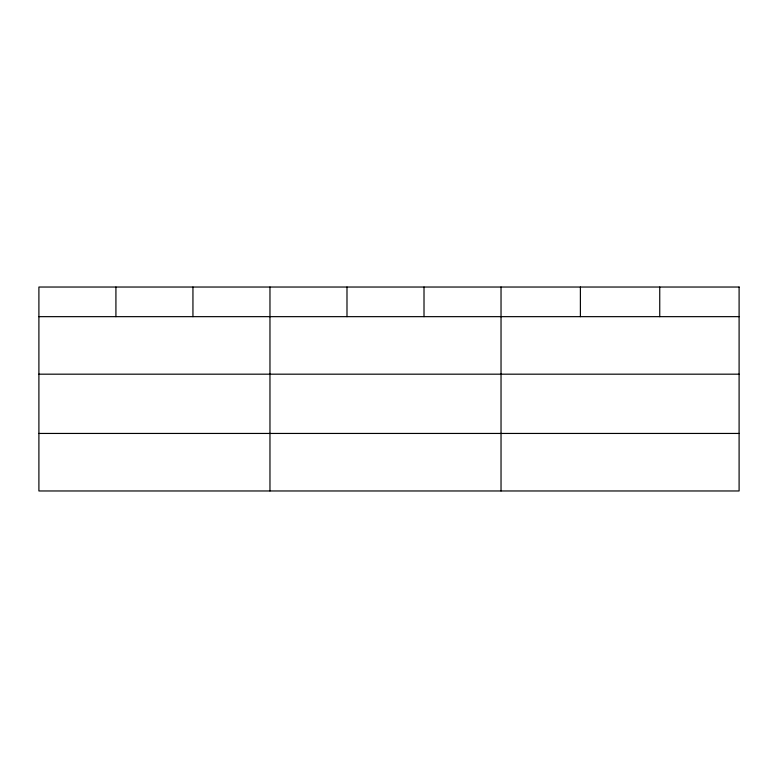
<?xml version="1.0" encoding="UTF-8"?>
<svg xmlns="http://www.w3.org/2000/svg" width="778" height="778" viewBox="0 0 778 778"><rect width="100%" height="100%" fill="white"/><g stroke="black" fill="none" stroke-linecap="round" stroke-linejoin="round"><path stroke-width="1.17" d="M38.9 316.656L739.1 316.656M38.9 374.179L739.1 374.179M38.9 433.443L739.1 433.443M659.744 287.033L659.744 316.656M580.388 287.033L580.388 316.656M501.032 287.033L501.032 490.967M424.01 287.033L424.01 316.656M346.988 287.033L346.988 316.656M269.966 287.033L269.966 490.967M192.944 287.033L192.944 316.656M115.922 287.033L115.922 316.656M739.1 287.033L38.9 287.033L38.9 490.967L739.1 490.967L739.1 287.033"/></g></svg>
